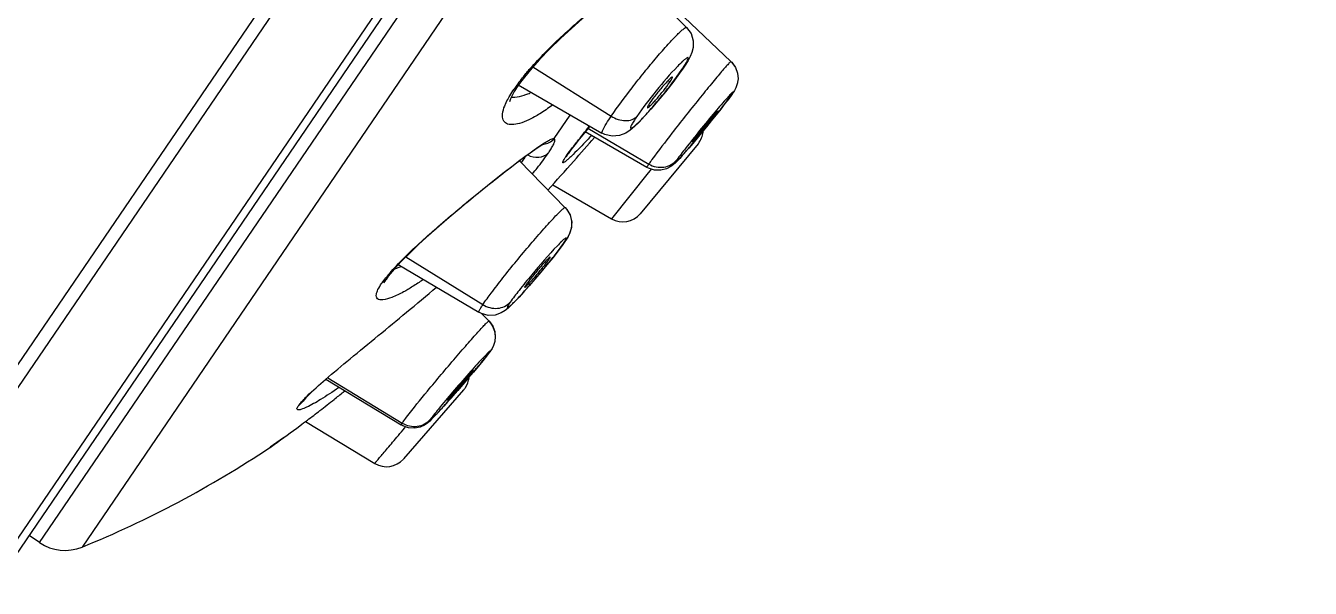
# Model space of a CAD drawing. Extents: x 0 to 1693, y 0 to 1240.
# Drawn here: x 201.47 to 229.93, y 615.22 to 627.68 of the extents above; entities that cross this region are included whole.
import ezdxf

# ---------------------------------------------------------------- set-up
doc = ezdxf.new("R2010")
doc.units = 0
doc.header["$LTSCALE"] = 14
doc.header["$MEASUREMENT"] = 0
doc.layers.add('DEF_LAYER_ASSEM_MEMBER', color=7, linetype='CONTINUOUS')

msp = doc.modelspace()

# ---------------------------------------------------------------- linework, layer by layer
at = {"layer": 'DEF_LAYER_ASSEM_MEMBER', "color": 9, "linetype": 'Continuous'}
for p, q in [((200.548, 615.22), (244.396, 679.564)), ((199.857, 617.545), (241.979, 679.357)), ((241.171, 678.677), (198.019, 615.369)), ((201.782, 616.233), (243.905, 678.045)), ((244.342, 677.207), (202.722, 616.133)), ((212.71, 626.766), (214.446, 625.675)), ((216.011, 626.708), (216.037, 626.74)), ((215.703, 626.461), (215.74, 626.426)), ((212.375, 626.345), (212.292, 626.274)), ((217.112, 626.154), (217.138, 626.189)), ((213.18, 625.178), (213.535, 625.697)), ((213.929, 625.406), (215.278, 624.615)), ((213.438, 624.775), (213.472, 624.817)), ((215.265, 624.418), (214.451, 623.402)), ((215.311, 624.475), (215.265, 624.418)), ((215.333, 624.502), (215.311, 624.475)), ((213.387, 622.857), (213.419, 622.898)), ((209.893, 622.557), (211.603, 621.503)), ((213.056, 622.517), (213.068, 622.505)), ((209.358, 621.969), (209.455, 622.059)), ((211.738, 620.437), (211.773, 620.482)), ((208.168, 619.884), (209.816, 618.88)), ((208.51, 619.566), (208.541, 619.59)), ((207.514, 619.262), (207.619, 619.365)), ((209.792, 618.837), (209.816, 618.88)), ((209.867, 618.766), (209.889, 618.792)), ((206.887, 618.341), (206.977, 618.404)), ((206.884, 618.339), (206.887, 618.341))]:
    msp.add_line(p, q, dxfattribs=at)
at = {"layer": 'DEF_LAYER_ASSEM_MEMBER', "color": 7, "linetype": 'Continuous'}
for p, q in [((200.902, 615.435), (244.326, 679.156)), ((214.996, 628.757), (216.116, 627.638)), ((216.062, 627.866), (217.098, 626.885)), ((216.116, 627.638), (216.116, 627.638)), ((212.857, 626.931), (212.646, 626.695)), ((212.646, 626.695), (212.463, 626.467)), ((216.038, 626.741), (215.956, 626.624)), ((216.037, 626.74), (216.038, 626.741)), ((217.098, 626.886), (217.119, 626.865)), ((212.463, 626.467), (212.376, 626.346)), ((214.24, 625.289), (212.385, 626.362)), ((215.806, 626.423), (215.644, 626.215)), ((215.956, 626.624), (215.806, 626.423)), ((212.298, 626.223), (212.212, 626.057)), ((212.375, 626.345), (212.298, 626.223)), ((212.376, 626.346), (212.375, 626.345)), ((215.644, 626.215), (215.48, 626.014)), ((217.047, 626.062), (216.965, 625.955)), ((217.145, 626.2), (217.138, 626.189)), ((217.174, 626.245), (217.145, 626.2)), ((217.205, 626.302), (217.174, 626.245)), ((212.212, 626.057), (212.191, 625.995)), ((215.325, 625.832), (215.184, 625.675)), ((215.48, 626.014), (215.325, 625.832)), ((216.788, 625.768), (216.801, 625.791)), ((215.184, 625.675), (215.062, 625.545)), ((216.768, 625.704), (216.661, 625.571)), ((215.234, 624.538), (213.866, 625.328)), ((214.244, 625.297), (214.244, 625.297)), ((214.3, 625.27), (214.244, 625.297)), ((216.369, 625.063), (215.088, 623.515)), ((216.255, 625.131), (216.243, 625.11)), ((212.413, 624.686), (213.426, 623.648)), ((213.472, 624.817), (213.472, 624.818)), ((213.151, 624.157), (214.451, 623.402)), ((213.427, 623.649), (213.427, 623.649)), ((213.27, 622.694), (213.151, 622.541)), ((213.372, 622.831), (213.27, 622.694)), ((213.42, 622.899), (213.372, 622.831)), ((213.419, 622.898), (213.42, 622.899)), ((211.509, 621.327), (209.728, 622.386)), ((213.151, 622.541), (213.022, 622.381)), ((209.506, 622.13), (209.456, 622.06)), ((209.455, 622.059), (209.456, 622.06)), ((212.755, 622.063), (212.628, 621.917)), ((211.582, 621.3), (211.736, 621.14)), ((211.737, 621.141), (211.748, 621.128)), ((211.748, 621.128), (211.821, 621.022)), ((211.821, 621.022), (211.863, 620.906)), ((211.863, 620.682), (211.835, 620.593)), ((211.863, 620.906), (211.876, 620.789)), ((211.876, 620.789), (211.863, 620.682)), ((211.804, 620.532), (211.773, 620.482)), ((211.773, 620.482), (211.775, 620.486)), ((211.685, 620.364), (211.601, 620.258)), ((209.792, 618.836), (208.122, 619.845)), ((211.392, 620.006), (211.277, 619.871)), ((211.388, 620.039), (211.395, 620.052)), ((211.175, 619.612), (209.842, 618.084)), ((207.634, 619.385), (207.619, 619.365)), ((207.619, 619.365), (207.619, 619.365)), ((207.683, 619.439), (207.634, 619.385)), ((210.823, 619.397), (210.816, 619.385)), ((210.933, 619.473), (210.828, 619.356)), ((207.674, 618.915), (209.206, 617.985)), ((206.966, 618.397), (206.891, 618.343)), ((207.186, 618.554), (206.966, 618.397)), ((201.782, 616.233), (201.553, 616.39))]:
    msp.add_line(p, q, dxfattribs=at)
for points in [[(215.51, 629.055), (215.512, 629.056), (215.502, 629.053), (215.459, 629.036), (215.388, 629), (215.29, 628.946), (215.169, 628.872), (215.026, 628.778), (214.862, 628.664), (214.678, 628.53), (214.477, 628.378), (214.262, 628.209), (214.036, 628.026), (213.803, 627.829), (213.564, 627.619), (213.323, 627.398), (213.085, 627.167), (212.857, 626.931)], [(216.116, 627.638), (216.213, 627.502), (216.261, 627.342), (216.259, 627.195), (216.23, 627.081), (216.193, 626.996), (216.147, 626.911)], [(216.147, 626.911), (216.082, 626.807), (216.037, 626.74)], [(217.098, 626.886), (217.114, 626.871), (217.197, 626.756), (217.243, 626.63), (217.254, 626.502), (217.237, 626.389), (217.204, 626.301)], [(217.119, 626.865), (217.2, 626.75), (217.244, 626.624)], [(217.244, 626.624), (217.254, 626.498), (217.236, 626.386)], [(217.139, 626.19), (217.113, 626.153), (217.047, 626.062)], [(216.965, 625.955), (216.87, 625.833), (216.768, 625.704)], [(215.062, 625.545), (214.958, 625.444), (214.867, 625.366), (214.768, 625.299), (214.627, 625.244), (214.464, 625.23), (214.3, 625.27)], [(216.661, 625.571), (216.553, 625.438), (216.447, 625.308)], [(213.964, 625.449), (213.85, 625.309), (213.737, 625.168), (213.637, 625.041), (213.553, 624.93)], [(216.447, 625.308), (216.345, 625.185), (216.249, 625.071)], [(212.966, 625.062), (212.967, 625.063), (212.954, 625.056), (212.908, 625.031), (212.84, 624.989), (212.753, 624.931), (212.649, 624.859), (212.528, 624.771), (212.392, 624.67), (212.241, 624.555), (212.076, 624.427), (211.898, 624.286), (211.707, 624.134), (211.505, 623.97), (211.293, 623.798), (211.076, 623.618), (210.855, 623.431), (210.632, 623.24), (210.41, 623.044), (210.193, 622.847), (209.988, 622.652), (209.799, 622.463)], [(213.553, 624.93), (213.488, 624.841), (213.472, 624.818)], [(216.249, 625.071), (216.162, 624.969), (216.085, 624.88)], [(213.472, 624.817), (213.449, 624.782), (213.442, 624.77)], [(216.085, 624.88), (216.018, 624.803), (215.961, 624.74), (215.912, 624.687), (215.87, 624.644), (215.827, 624.604), (215.765, 624.557), (215.667, 624.507), (215.541, 624.476), (215.405, 624.48)], [(215.405, 624.48), (215.269, 624.523), (215.235, 624.541)], [(213.427, 623.649), (213.458, 623.613), (213.536, 623.479)], [(213.427, 623.649), (213.453, 623.619), (213.532, 623.488), (213.568, 623.347), (213.562, 623.206), (213.529, 623.09), (213.488, 623.007)], [(213.536, 623.479), (213.569, 623.333), (213.559, 623.19), (213.523, 623.077), (213.483, 622.999), (213.438, 622.926)], [(213.488, 623.007), (213.441, 622.931), (213.419, 622.898)], [(209.799, 622.463), (209.635, 622.286), (209.506, 622.13)], [(213.022, 622.381), (212.888, 622.219), (212.755, 622.063)], [(209.455, 622.059), (209.43, 622.021), (209.404, 621.975)], [(212.628, 621.917), (212.51, 621.784), (212.402, 621.667)], [(212.402, 621.667), (212.308, 621.568), (212.229, 621.49), (212.161, 621.427), (212.094, 621.373)], [(212.094, 621.373), (212.004, 621.318), (211.872, 621.272), (211.722, 621.264), (211.568, 621.304), (211.511, 621.333)], [(211.737, 621.141), (211.818, 621.028), (211.862, 620.912), (211.876, 620.794), (211.864, 620.685), (211.836, 620.596), (211.804, 620.531)], [(211.775, 620.486), (211.749, 620.449), (211.685, 620.364)], [(211.601, 620.258), (211.501, 620.136), (211.392, 620.006)], [(211.277, 619.871), (211.16, 619.734), (211.044, 619.601), (210.933, 619.473)], [(207.853, 619.605), (207.756, 619.513), (207.683, 619.439)], [(210.828, 619.356), (210.734, 619.25), (210.65, 619.159)], [(210.65, 619.159), (210.578, 619.081), (210.517, 619.017), (210.466, 618.965), (210.423, 618.923), (210.379, 618.884), (210.311, 618.836), (210.209, 618.79), (210.086, 618.766), (209.956, 618.774)], [(209.956, 618.774), (209.825, 618.819), (209.792, 618.837)]]:
    msp.add_lwpolyline(points, dxfattribs=at)
at = {"layer": 'DEF_LAYER_ASSEM_MEMBER', "color": 9, "linetype": 'Continuous'}
for centre, radius, start, end in [((215.014, 624.431), 3.287, 144.0991, 145.887), ((215.664, 623.958), 4.091, 141.7441, 144.0807), ((212.262, 626.52), 0.428, 265.5578, 268.7566), ((212.884, 625.451), 0.404, 279.5131, 297.381), ((215.571, 623.32), 2.582, 144.7486, 145.6978), ((143.39, 701.626), 104.269, 309.64001, 310.11813), ((189.253, 643.425), 30.661, 308.4209, 308.9077), ((209.134, 617.944), 2.093, 136.2807, 136.9132), ((188.943, 643.815), 31.159, 307.6847, 308.4223), ((188.728, 644.096), 31.513, 307.0493, 307.6818), ((188.326, 644.635), 32.186, 305.414, 306.6722), ((188.71, 644.119), 31.542, 306.6724, 307.0503)]:
    msp.add_arc(centre, radius, start, end, dxfattribs=at)
at = {"layer": 'DEF_LAYER_ASSEM_MEMBER', "color": 7, "linetype": 'Continuous'}
for centre, radius, start, end in [((215.975, 625.383), 0.508, 341.8302, 355.212), ((46.478, 772.019), 222.808, 318.60261, 318.78173), ((33.578, 783.395), 240.007, 318.39561, 318.60186), ((214.702, 623.834), 0.5, 239.857, 320.395), ((193.948, 637.719), 23.301, 292.1198, 303.7233), ((209.465, 618.412), 0.5, 238.7374, 318.895), ((202.345, 617.059), 1, 235.7269, 292.1198)]:
    msp.add_arc(centre, radius, start, end, dxfattribs=at)
at = {"layer": 'DEF_LAYER_ASSEM_MEMBER', "color": 9, "linetype": 'Continuous'}
for points, start_tangent, end_tangent in [([(212.65, 626.729), (213.331, 627.424), (214.094, 628.09), (214.82, 628.652), (215.404, 629.036)], (0.659093, 0.752062), (0.86692, 0.498447)), ([(214.446, 625.675), (214.906, 626.302), (215.18, 626.649), (215.455, 626.98), (215.706, 627.267), (215.91, 627.483), (215.989, 627.558), (216.05, 627.61), (216.093, 627.637), (216.116, 627.638)], (0.562776, 0.826609), (0.719323, -0.694676)), ([(216.011, 626.708), (216.11, 626.864), (216.138, 626.918), (216.151, 626.954)], (0.563142, 0.82636), (0.17976, 0.98371)), ([(216.151, 626.954), (216.148, 626.971), (216.129, 626.969), (216.096, 626.948), (216.048, 626.909)], (0.17976, 0.98371), (-0.74783, -0.66389)), ([(212.452, 626.491), (212.498, 626.549), (212.649, 626.727)], (0.618534, 0.785758), (0.66033, 0.750976)), ([(215.01, 625.667), (214.942, 625.563), (214.896, 625.483), (214.882, 625.454), (214.874, 625.431), (214.873, 625.416), (214.877, 625.408), (214.903, 625.414), (214.952, 625.449), (215.023, 625.513), (215.112, 625.602), (215.216, 625.714), (215.332, 625.844), (215.581, 626.139), (216.011, 626.708)], (-0.563138, -0.826363), (0.563142, 0.82636)), ([(215.912, 626.776), (215.442, 626.238), (215.01, 625.667)], (-0.693057, -0.720882), (-0.563138, -0.826363)), ([(217.097, 626.885), (217.092, 626.884), (217.081, 626.874), (217.063, 626.858), (217.04, 626.833), (216.976, 626.762), (216.889, 626.662), (216.784, 626.537), (216.663, 626.391), (216.529, 626.227), (216.385, 626.049), (216.083, 625.672), (215.791, 625.298), (215.348, 624.714)], (-0.750576, 0.660784), (-0.585881, -0.810397)), ([(216.048, 626.909), (216.018, 626.882), (215.912, 626.776)], (-0.74783, -0.66389), (-0.693057, -0.720882)), ([(212.086, 625.902), (212.103, 625.943), (212.169, 626.077)], (0.358659, 0.933469), (0.483894, 0.875127)), ([(212.169, 626.077), (212.196, 626.124), (212.292, 626.274)], (0.483894, 0.875127), (0.565575, 0.824697)), ([(212.253, 626.092), (212.311, 626.094), (212.518, 626.14)], (0.999751, -0.022323), (0.947887, 0.318607)), ([(212.518, 626.14), (212.55, 626.151), (212.649, 626.191)], (0.947887, 0.318607), (0.915982, 0.40122)), ([(217.018, 626.084), (216.746, 625.769), (216.404, 625.355), (216.091, 624.962), (215.899, 624.706)], (-0.668541, -0.743675), (-0.563138, -0.826363)), ([(217.11, 626.182), (217.092, 626.165), (217.018, 626.084)], (-0.713786, -0.700364), (-0.668541, -0.743675)), ([(217.023, 626.032), (217.05, 626.069), (217.112, 626.154)], (0.601124, 0.799156), (0.563133, 0.826366)), ([(217.112, 626.154), (217.125, 626.174), (217.134, 626.189), (217.14, 626.2), (217.142, 626.206), (217.139, 626.207), (217.133, 626.204), (217.123, 626.195), (217.11, 626.182)], (0.563133, 0.826366), (-0.713786, -0.700364)), ([(213.135, 625.914), (212.862, 625.728), (212.618, 625.594), (212.411, 625.514), (212.244, 625.487), (212.122, 625.513), (212.051, 625.591), (212.037, 625.721), (212.085, 625.9)], (-0.805812, -0.592172), (0.36669, 0.930343)), ([(215.899, 624.706), (215.871, 624.654), (215.923, 624.7), (216.045, 624.834), (216.223, 625.041), (216.437, 625.296), (216.659, 625.569), (216.863, 625.825), (217.023, 626.032)], (-0.563138, -0.826363), (0.601124, 0.799156)), ([(214.313, 625.468), (214.34, 625.513), (214.446, 625.675)], (0.513335, 0.858188), (0.56404, 0.825747)), ([(214.446, 625.675), (214.597, 625.604), (214.76, 625.576), (214.906, 625.6), (215.01, 625.667)], (0.846754, -0.531985), (0.693281, 0.720667)), ([(213.998, 625.235), (213.87, 625.1), (213.564, 624.791)], (-0.683458, -0.72999), (-0.724959, -0.688792)), ([(213.613, 625.011), (213.687, 625.106), (213.957, 625.443)], (0.6107, 0.791862), (0.633846, 0.773459)), ([(214.244, 625.297), (214.239, 625.314), (214.249, 625.347), (214.313, 625.468)], (-0.859717, 0.51077), (0.513335, 0.858188)), ([(209.642, 622.316), (210.383, 623.03), (211.28, 623.795), (212.15, 624.489), (212.822, 624.987)], (0.677642, 0.735392), (0.823071, 0.567938)), ([(212.822, 624.987), (212.952, 625.074), (213.057, 625.136), (213.133, 625.171), (213.18, 625.177)], (0.823071, 0.567938), (0.96303, -0.269392)), ([(213.05, 624.857), (213.071, 624.888), (213.125, 624.974)], (0.561975, 0.827154), (0.512502, 0.858686)), ([(213.07, 625.092), (213.18, 625.177)], (0.887718, 0.460388), (0.673928, 0.738797)), ([(213.125, 624.974), (213.17, 625.056), (213.194, 625.118), (213.198, 625.158), (213.18, 625.178)], (0.512502, 0.858686), (-0.952948, 0.303133)), ([(213.463, 624.81), (213.494, 624.854), (213.613, 625.011)], (0.576724, 0.816939), (0.6107, 0.791862)), ([(212.552, 624.789), (212.528, 624.757), (212.449, 624.651)], (-0.578551, -0.815646), (-0.611678, -0.791107)), ([(212.596, 624.819), (212.84, 624.764), (213.05, 624.857)], (0.872511, -0.488595), (0.711555, 0.702631)), ([(212.7, 624.396), (212.805, 624.526), (213.05, 624.857)], (0.630213, 0.776422), (0.563539, 0.826089)), ([(213.564, 624.791), (213.496, 624.728), (213.442, 624.682), (213.403, 624.653), (213.389, 624.646), (213.379, 624.642), (213.372, 624.643), (213.37, 624.649), (213.371, 624.658), (213.377, 624.673), (213.399, 624.715), (213.438, 624.775)], (-0.724959, -0.688792), (0.562503, 0.826795)), ([(215.348, 624.714), (215.328, 624.686), (215.278, 624.615)], (-0.585881, -0.810397), (-0.562707, -0.826657)), ([(215.278, 624.615), (215.612, 624.548), (215.899, 624.706)], (0.862631, -0.505833), (0.642062, 0.766653)), ([(215.278, 624.615), (215.257, 624.583), (215.243, 624.56), (215.235, 624.545), (215.234, 624.538)], (-0.563311, -0.826245), (0.629329, -0.777139)), ([(211.603, 621.503), (211.787, 621.758), (212.044, 622.092), (212.344, 622.465), (212.657, 622.839), (212.95, 623.177), (213.079, 623.32), (213.191, 623.441), (213.285, 623.537), (213.357, 623.605), (213.404, 623.642), (213.427, 623.649)], (0.562626, 0.826712), (0.726725, -0.686929)), ([(213.387, 622.857), (213.437, 622.936), (213.449, 622.961), (213.451, 622.975), (213.445, 622.979), (213.43, 622.971), (213.406, 622.954), (213.374, 622.926)], (0.563143, 0.826359), (-0.739799, -0.672828)), ([(212.206, 621.553), (212.166, 621.49), (212.153, 621.467), (212.146, 621.45), (212.143, 621.439), (212.146, 621.435), (212.154, 621.436), (212.167, 621.443), (212.207, 621.474), (212.265, 621.528), (212.339, 621.602), (212.427, 621.695), (212.526, 621.804), (212.635, 621.926), (212.863, 622.191), (213.084, 622.459), (213.27, 622.696)], (-0.563138, -0.826363), (0.603656, 0.797245)), ([(213.251, 622.804), (212.683, 622.162), (212.402, 621.815), (212.206, 621.553)], (-0.694037, -0.71994), (-0.563138, -0.826363)), ([(213.374, 622.926), (213.348, 622.902), (213.251, 622.804)], (-0.739799, -0.672828), (-0.694037, -0.71994)), ([(213.27, 622.696), (213.304, 622.742), (213.387, 622.857)], (0.603656, 0.797245), (0.563143, 0.826359)), ([(209.358, 621.969), (209.384, 622.006), (209.478, 622.128)], (0.559264, 0.82899), (0.634053, 0.77329)), ([(209.478, 622.128), (209.516, 622.173), (209.642, 622.315)], (0.634053, 0.77329), (0.678902, 0.734228)), ([(209.638, 622.288), (209.67, 622.3), (209.775, 622.342)], (0.945026, 0.326995), (0.917305, 0.398186)), ([(210.27, 622.049), (210.046, 621.901), (209.942, 621.838), (209.843, 621.782), (209.583, 621.661), (209.387, 621.609), (209.318, 621.611), (209.27, 621.632), (209.244, 621.671), (209.243, 621.73)], (-0.821361, -0.570409), (0.155266, 0.987873)), ([(209.243, 621.73), (209.278, 621.834), (209.358, 621.969)], (0.139676, 0.990197), (0.567081, 0.823662)), ([(211.603, 621.503), (211.929, 621.421), (212.206, 621.553)], (0.85117, -0.524889), (0.671076, 0.741388)), ([(207.707, 619.476), (208.114, 619.843), (208.659, 620.301), (209.91, 621.332)], (0.716255, 0.697839), (0.769997, 0.638048)), ([(211.511, 621.333), (211.51, 621.347), (211.526, 621.38), (211.557, 621.433), (211.603, 621.503)], (-0.853482, 0.521122), (0.564414, 0.825492)), ([(209.912, 619.011), (210.376, 619.589), (210.68, 619.954), (210.994, 620.324), (211.144, 620.498), (211.284, 620.658), (211.41, 620.802), (211.52, 620.923), (211.609, 621.02), (211.676, 621.09), (211.701, 621.114), (211.719, 621.13), (211.731, 621.139), (211.737, 621.141)], (0.606899, 0.794779), (0.681586, -0.731738)), ([(211.701, 620.424), (211.679, 620.401), (211.591, 620.31)], (-0.712222, -0.701954), (-0.682471, -0.730913)), ([(211.66, 620.334), (211.685, 620.366), (211.738, 620.437)], (0.617978, 0.786196), (0.563148, 0.826356)), ([(211.738, 620.437), (211.747, 620.452), (211.753, 620.462), (211.754, 620.467), (211.751, 620.468), (211.745, 620.464), (211.734, 620.455), (211.701, 620.424)], (0.563148, 0.826356), (-0.712222, -0.701954)), ([(210.443, 618.966), (210.433, 618.95), (210.428, 618.94), (210.428, 618.936), (210.434, 618.938), (210.445, 618.947), (210.461, 618.961), (210.481, 618.981), (210.507, 619.007), (210.57, 619.073), (210.65, 619.159), (210.743, 619.261), (210.847, 619.377), (211.074, 619.635), (211.303, 619.902), (211.507, 620.145), (211.66, 620.334)], (-0.563138, -0.826363), (0.617978, 0.786196)), ([(211.591, 620.31), (211.29, 619.977), (210.931, 619.564), (210.618, 619.19), (210.509, 619.053), (210.443, 618.966)], (-0.682471, -0.730913), (-0.563138, -0.826363)), ([(208.405, 619.661), (208.003, 619.398), (207.697, 619.229)], (-0.81989, -0.572521), (-0.905996, -0.423285)), ([(207.501, 619.173), (207.486, 619.183), (207.483, 619.201), (207.492, 619.227), (207.514, 619.262)], (-0.965066, 0.262006), (0.570655, 0.82119)), ([(207.514, 619.262), (207.53, 619.286), (207.605, 619.373)], (0.555915, 0.831239), (0.682998, 0.730421)), ([(207.621, 619.39), (207.641, 619.41), (207.707, 619.475)], (0.691019, 0.722836), (0.718417, 0.695612)), ([(207.697, 619.229), (207.572, 619.18), (207.501, 619.173)], (-0.905996, -0.423285), (-0.954732, 0.297469)), ([(209.816, 618.88), (209.833, 618.905), (209.912, 619.011)], (0.562148, 0.827037), (0.606899, 0.794779)), ([(209.816, 618.88), (210.149, 618.809), (210.443, 618.966)], (0.853915, -0.520413), (0.660581, 0.750754)), ([(209.206, 617.985), (209.209, 617.989), (209.218, 618), (209.233, 618.018), (209.254, 618.043), (209.281, 618.075), (209.313, 618.113), (209.392, 618.207), (209.49, 618.323), (209.603, 618.456), (209.73, 618.605), (209.867, 618.766)], (-0.854844, 0.518885), (0.64899, 0.760797))]:
    msp.add_spline(points, degree=3, dxfattribs=dict(at, start_tangent=start_tangent, end_tangent=end_tangent))
at = {"layer": 'DEF_LAYER_ASSEM_MEMBER', "color": 7, "linetype": 'Continuous'}
for points, start_tangent, end_tangent in [([(215.247, 625.862), (215.255, 625.863), (215.269, 625.871), (215.311, 625.908), (215.372, 625.97), (215.446, 626.052), (215.527, 626.147), (215.607, 626.246), (215.74, 626.426)], (0.864539, -0.502567), (0.563141, 0.826361)), ([(215.8, 626.54), (215.793, 626.54), (215.78, 626.533), (215.738, 626.497), (215.678, 626.435), (215.603, 626.353), (215.522, 626.257), (215.44, 626.155), (215.303, 625.972)], (-0.709729, 0.704475), (-0.563138, -0.826363)), ([(215.74, 626.426), (215.769, 626.471), (215.789, 626.505), (215.8, 626.529), (215.8, 626.54)], (0.563141, 0.826361), (-0.709729, 0.704475)), ([(215.303, 625.972), (215.275, 625.928), (215.255, 625.894), (215.246, 625.872), (215.247, 625.862)], (-0.563138, -0.826363), (0.864539, -0.502567)), ([(216.801, 625.79), (216.792, 625.785), (216.772, 625.765), (216.74, 625.73), (216.699, 625.682)], (-0.726214, 0.687469), (-0.654518, -0.756046)), ([(216.244, 625.11), (216.25, 625.114), (216.265, 625.128), (216.287, 625.152), (216.317, 625.186), (216.353, 625.227), (216.394, 625.274), (216.485, 625.384), (216.582, 625.502), (216.671, 625.613), (216.788, 625.768)], (0.864981, -0.501804), (0.563134, 0.826366)), ([(216.699, 625.682), (216.445, 625.376), (216.327, 625.228), (216.255, 625.131)], (-0.654518, -0.756046), (-0.563138, -0.826363)), ([(216.369, 625.063), (216.395, 625.099), (216.458, 625.225)], (0.637483, 0.770464), (0.313043, 0.949739)), ([(212.527, 621.886), (212.535, 621.888), (212.55, 621.899), (212.572, 621.919), (212.6, 621.947), (212.672, 622.023), (212.759, 622.12), (212.851, 622.228), (212.939, 622.336), (213.068, 622.505)], (0.858463, -0.512875), (0.563143, 0.82636)), ([(213.095, 622.556), (213.088, 622.555), (213.074, 622.545), (213.053, 622.525), (213.025, 622.498), (212.953, 622.422), (212.867, 622.325), (212.773, 622.216), (212.684, 622.107), (212.552, 621.935)], (-0.70096, 0.7132), (-0.563138, -0.826363)), ([(213.068, 622.505), (213.09, 622.541), (213.095, 622.551), (213.095, 622.556)], (0.563143, 0.82636), (-0.70096, 0.7132)), ([(212.552, 621.935), (212.531, 621.9), (212.527, 621.886)], (-0.563138, -0.826363), (0.858463, -0.512875)), ([(210.817, 619.385), (210.823, 619.389), (210.84, 619.404), (210.864, 619.43), (210.897, 619.464), (210.936, 619.507), (210.98, 619.556), (211.08, 619.668), (211.182, 619.787), (211.276, 619.898), (211.388, 620.039)], (0.854541, -0.519383), (0.563147, 0.826357)), ([(211.351, 620.012), (211.06, 619.686), (210.908, 619.506), (210.823, 619.397)], (-0.693104, -0.720838), (-0.563138, -0.826363)), ([(211.175, 619.612), (211.218, 619.668), (211.295, 619.883)], (0.657426, 0.753519), (0.116819, 0.993153)), ([(211.395, 620.052), (211.391, 620.051), (211.382, 620.043), (211.369, 620.03), (211.351, 620.012)], (-0.695388, 0.718635), (-0.693104, -0.720838))]:
    msp.add_spline(points, degree=3, dxfattribs=dict(at, start_tangent=start_tangent, end_tangent=end_tangent))

doc.saveas('drawing.dxf')
